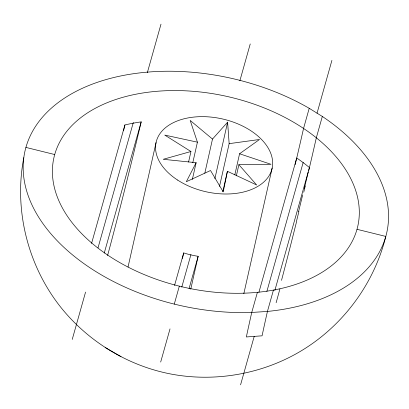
<?xml version="1.0" encoding="UTF-8"?>
<svg xmlns="http://www.w3.org/2000/svg" width="409" height="409" viewBox="0 0 409 409"><rect width="100%" height="100%" fill="white"/><g stroke="black" fill="none" stroke-linecap="round" stroke-linejoin="round"><path stroke-width="0.61" d="M23.804 157.675C13.599 210.441 28.109 267.031 61.953 308.723C89.433 342.369 128.835 366.152 171.596 374.158C215.323 382.282 261.78 374.133 300.099 351.52C342.44 326.505 374.005 284.199 385.805 236.433A185.43 116.442 12.7 0 0 322.328 116.453L309.219 108.298A185.43 116.442 12.7 0 0 25.915 147.414A185.43 116.442 12.7 0 0 251.739 312.461L267.435 311.433A185.43 116.442 12.7 0 0 385.805 236.433L357.001 229.306A155.747 97.802 12.7 0 1 107.316 254.833A155.747 97.802 12.7 0 1 153.263 91.631A155.747 97.802 12.7 0 1 357.001 229.306M236.361 175.855L238.876 164.684L256.663 184.991L227.409 171.299L223.222 191.867L210.523 170.517L186.32 181.724L196.126 162.7L163.232 159.295L190.947 151.504L188.569 162.056M128.037 267.041L156.059 142.593M192.803 162.654L197.419 142.174L190.18 120.425L212.501 139.07L204.812 173.201M192.348 179.454L196.126 162.7M182.445 258.503L183.702 252.92A59.433 37.321 12.7 0 0 198.155 256.305L190.742 289.204M214.883 178.636L227.608 122.163L212.501 139.07M219.5 186.468L229.147 143.651L227.608 122.163M222.793 191.78L227.409 171.299M234.807 174.863L239.567 153.764L259.526 139.495L229.147 143.651M243.815 293.713L272.159 168.063M308.78 170.374L309.439 167.578A125.865 3.246 -76.1 0 0 316.321 137.797L322.328 116.453M91.565 243.416L124.914 124.965A151.713 95.271 12.7 0 1 141.192 121.872A131.949 3.405 -76.1 0 1 122.071 200.027L119.096 211.709A131.949 3.405 -76.1 0 1 107.593 255.518M72.24 339.419L85.563 292.098M98.022 247.849L133.319 122.485M147.332 72.705L160.998 24.157M104.259 253.048L141.192 121.872M174.531 285.502L183.702 252.92M174.28 304.102L179.331 286.147M160.681 362.052L170.016 328.892M181.775 287.133L190.937 254.587M239.863 80.803L250.236 43.957M189.065 288.596L198.155 256.305M257.409 292.317L251.739 312.461A168.436 4.346 -76.1 0 0 246.346 336.96L262.072 335.815A161.09 4.156 -76.1 0 1 267.435 311.433L273.442 290.088M309.219 108.298L303.55 128.441A135.44 3.497 -76.1 0 1 296.729 158.002L258.912 292.323M240.569 384.843L254.234 336.295M266.867 291.433L303.197 162.383M317.036 113.221L331.919 60.374M274.848 290.441L309.439 167.578A151.713 95.271 12.7 0 0 296.729 158.002M238.876 164.684L271.003 164.311L239.567 153.764M197.419 142.174L164.755 135.088L190.947 151.504M25.915 147.414L54.719 154.541M105.149 347.476L120.972 356.633M296.643 158.283A135.394 3.461 -76.1 0 1 295.134 164.669M124.914 124.965A121.381 3.134 -76.1 0 1 123.62 130.425M308.258 171.984A124.898 3.211 -76.1 0 1 304.301 188.518M305.262 185.967A128.017 3.615 -76.1 0 1 303.744 192.245M302.67 194.883A124.704 2.904 -76.1 0 1 298.544 211.734M298.902 211.525A127.271 3.523 -76.1 0 1 296.683 220.492M296.76 220.829A125.599 3.231 -76.1 0 1 281.515 280.364M279.925 288.877A126.243 4.448 -76.4 0 1 276.121 302.721M177.608 180.067A59.433 37.321 12.7 0 0 272.011 168.713A59.433 37.321 12.7 0 0 192.7 117.204A59.433 37.321 12.7 0 0 177.608 180.067"/></g></svg>
